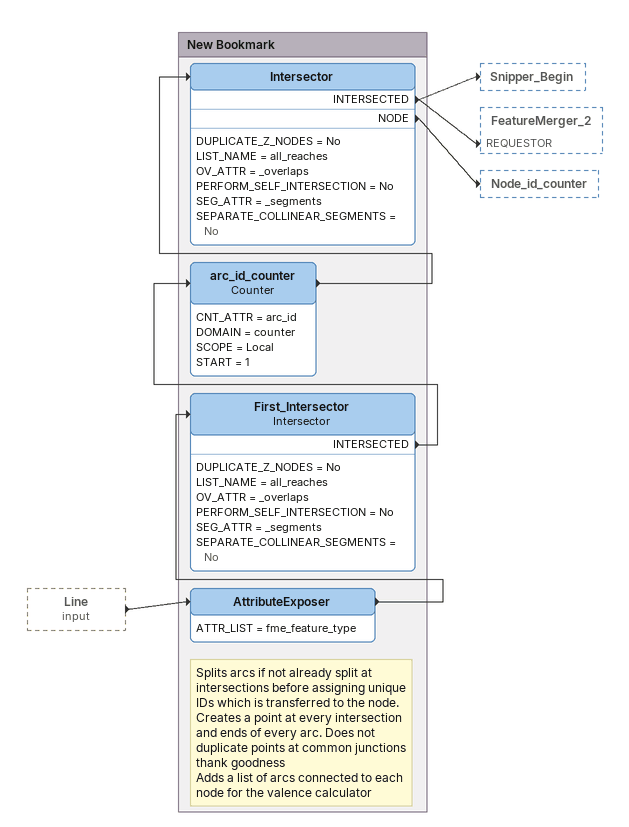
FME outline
Line (input) [outside]
    -> AttributeExposer

Bookmark: New Bookmark
Note: Splits arcs if not already split at intersections before assigning unique IDs which is transferred to the node. / Creates a point at every intersection and ends of every arc. Does not duplicate points at common junctions thank goodness / Adds a list of arcs connected to each node for the valence calculator
AttributeExposer
    ATTR_LIST = fme_feature_type
    -> First_Intersector
First_Intersector: Intersector
    DUPLICATE_Z_NODES = No
    LIST_NAME = all_reaches
    OV_ATTR = _overlaps
    PERFORM_SELF_INTERSECTION = No
    SEG_ATTR = _segments
    SEPARATE_COLLINEAR_SEGMENTS = No
    INTERSECTED -> arc_id_counter
arc_id_counter: Counter
    CNT_ATTR = arc_id
    DOMAIN = counter
    SCOPE = Local
    START = 1
    -> Intersector
Intersector
    DUPLICATE_Z_NODES = No
    LIST_NAME = all_reaches
    OV_ATTR = _overlaps
    PERFORM_SELF_INTERSECTION = No
    SEG_ATTR = _segments
    SEPARATE_COLLINEAR_SEGMENTS = No
    INTERSECTED -> Snipper_Begin
    INTERSECTED -> FeatureMerger_2 [REQUESTOR]
    NODE -> Node_id_counter
